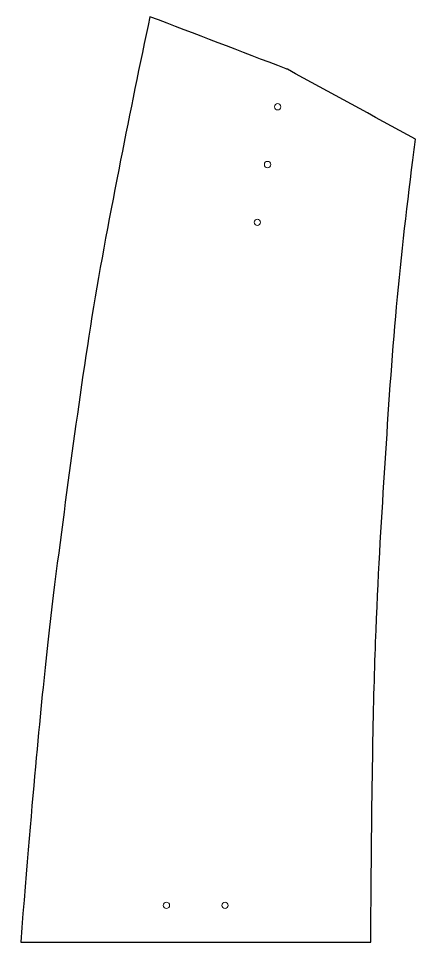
# Model space of a CAD drawing. Header units: inches. Extents: x -1683 to 11264, y -1696 to 4470.
# Drawn here: x 7470 to 7510.6, y -403.4 to -308.4 of the extents above; entities that cross this region are included whole.
import ezdxf

# ---------------------------------------------------------------- set-up
doc = ezdxf.new("R2010")
doc.units = ezdxf.units.IN
doc.header["$MEASUREMENT"] = 0
doc.layers.add('Drilling', color=3, linetype='Continuous', lineweight=13)

msp = doc.modelspace()

# ---------------------------------------------------------------- linework, layer by layer
at = {"transparency": 33554687}
msp.add_open_spline([(7510.63, -320.687), (7510.538, -321.402), (7509.773, -327.45), (7508.475, -338.831), (7507.465, -354.831), (7506.455, -370.825), (7506.158, -386.814), (7506.056, -402.831), (7494.106, -402.831), (7482.155, -402.831), (7470.205, -402.831), (7471.475, -386.831), (7473.009, -370.831), (7475.184, -354.831), (7477.359, -338.831), (7480.324, -323.272), (7482.391, -313.047), (7483.446, -308.155), (7488.096, -309.932), (7492.745, -311.709), (7497.395, -313.487), (7497.435, -313.505), (7497.476, -313.524), (7497.516, -313.543), (7501.887, -315.924), (7506.259, -318.305), (7510.63, -320.687)], degree=3, knots=[0, 0, 0, 0, 0.134022, 1.134022, 2.134022, 3.134022, 4.132961, 4.132961, 4.132961, 5.132961, 5.132961, 5.132961, 6.132961, 7.132961, 8.132961, 9.132961, 10.050227, 10.050227, 10.050227, 11.050227, 11.050227, 11.050227, 12.050227, 12.050227, 12.050227, 13.050227, 13.050227, 13.050227, 13.050227], dxfattribs=at)
at = {"layer": 'Drilling'}
for centre in [(7496.519, -317.376), (7495.482, -323.285), (7494.444, -329.195), (7485.13, -399.081), (7491.13, -399.081)]:
    msp.add_circle(centre, 0.323, dxfattribs=at)

doc.saveas('drawing.dxf')
